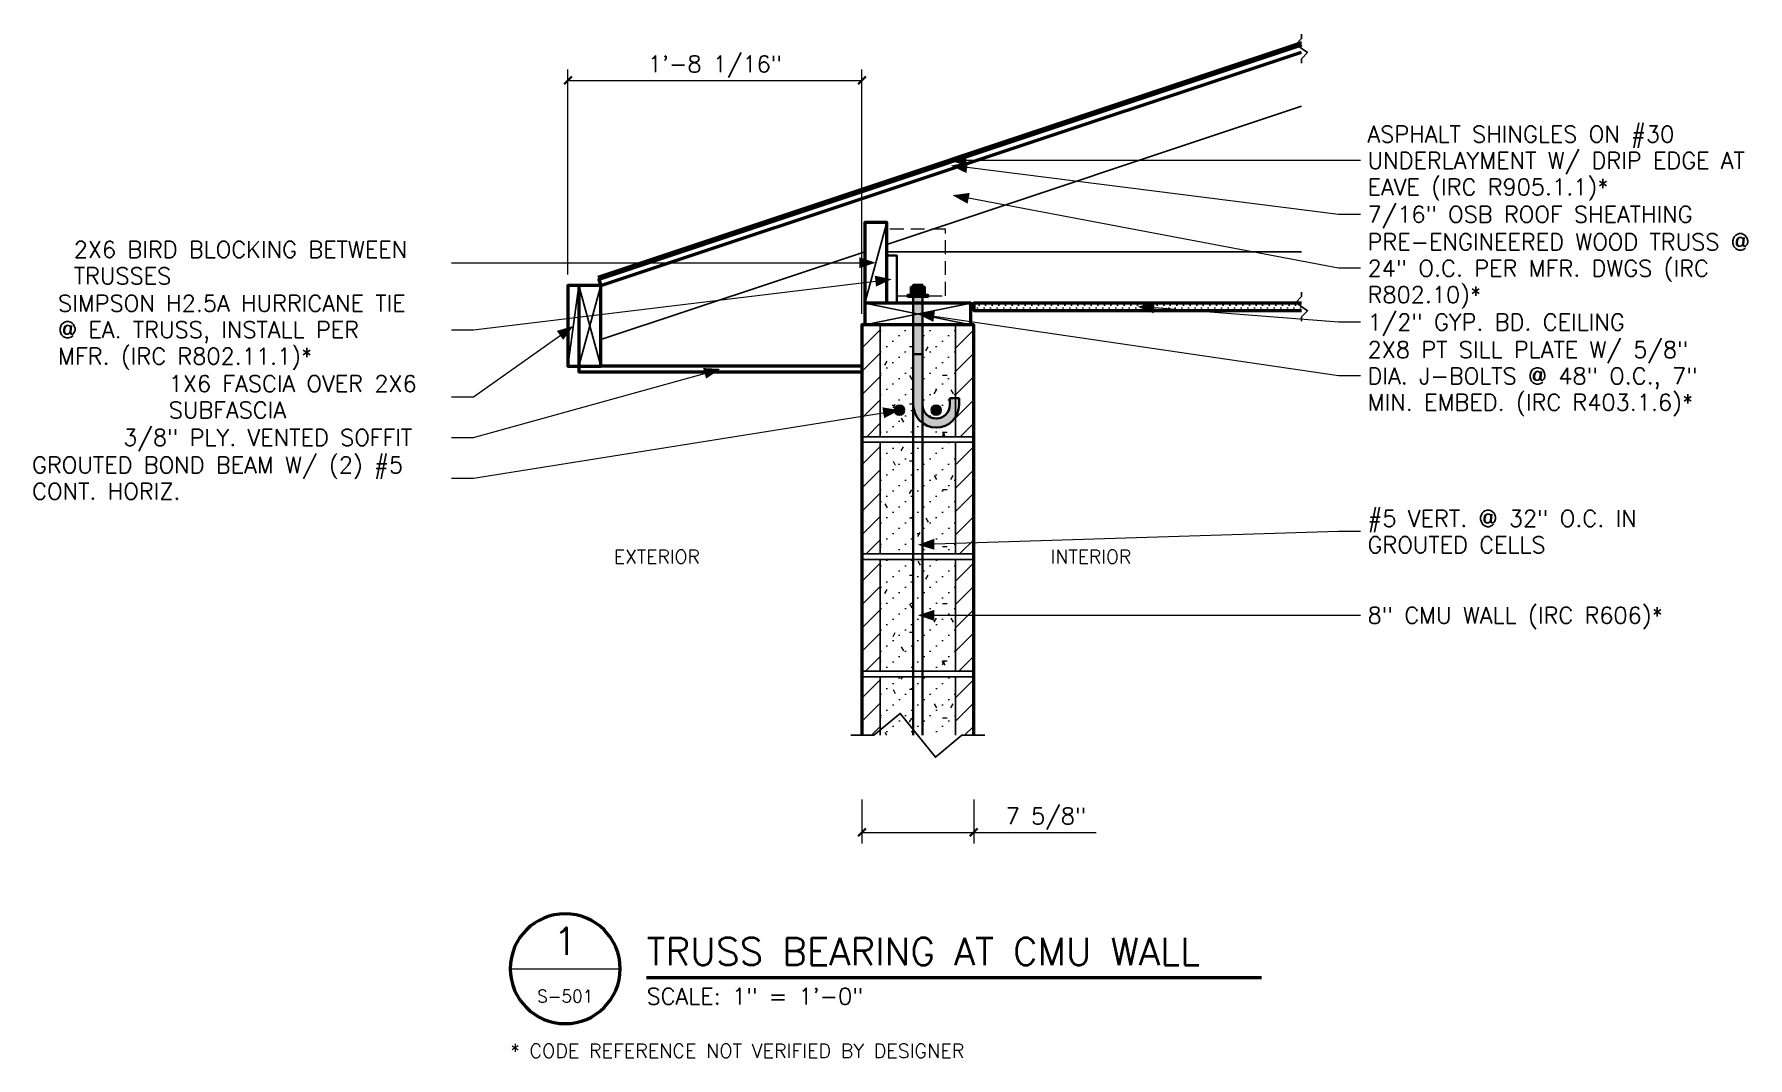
# Model space of a CAD drawing. Header units: inches. Extents: x -56 to 60, y -50 to 20.
import ezdxf
from ezdxf.enums import TextEntityAlignment as Align

# ---------------------------------------------------------------- set-up
doc = ezdxf.new("R2010")
doc.units = ezdxf.units.IN
doc.header["$MEASUREMENT"] = 0
doc.linetypes.add('DASHED', pattern=[1.4173, 0.9449, -0.4724])
for name, color, linetype, lineweight in [('S-ANNO-DIMS', 7, 'CONTINUOUS', 13), ('S-ANNO-NOTE', 7, 'CONTINUOUS', 18), ('S-ANNO-TTLB', 7, 'CONTINUOUS', 50), ('S-DETL-BRKL', 7, 'CONTINUOUS', 25), ('S-DETL-BYND', 7, 'CONTINUOUS', 25), ('S-DETL-CUT', 7, 'CONTINUOUS', 50), ('S-DETL-HIDN', 7, 'DASHED', 18), ('S-DETL-PATT', 7, 'CONTINUOUS', 9), ('S-DETL-STL', 7, 'CONTINUOUS', 35)]:
    doc.layers.add(name, color=color, linetype=linetype, lineweight=lineweight)
doc.styles.add('KERF', font='romans.shx')
pattern_1 = [(45, (0, 0), (-0.7955, 0.7955), [])]
pattern_2 = [(0, (0, 0), (0.8433, 0.7299), [0, -1.6875]), (0, (0.423, 0.36), (0.8433, 0.7299), [0, -1.6875]), (60, (0.99, 0.18), (-0.5625, 2.9228), [0.315, -4.185]), (180, (1.305, 0.45), (-2.25, -1.9485), [0.315, -4.185]), (300, (0.99, 0.45), (2.8125, -0.9743), [0.315, -4.185])]

msp = doc.modelspace()

# ---------------------------------------------------------------- hatches: boundary and pattern name
at = {"layer": 'S-ANNO-NOTE'}
for points in [[(6.0048, 11.2214), (7.1298, 10.8464), (7.1298, 11.5964)], [(6.0591, 10.8772), (7.1285, 10.3647), (7.2222, 11.1088)], [(6.1722, 8.8541), (7.2079, 8.2766), (7.3473, 9.0135)], [(0.9375, 4.25), (-0.1875, 4.625), (-0.1875, 3.875)], [(2.0313, 3.125), (0.8694, 3.3623), (0.9594, 2.6178)], [(18.8125, 1.25), (19.9055, 0.7899), (19.9629, 1.5377)], [(3.8125, 0.75), (4.8708, 0.2151), (4.9801, 0.9571)], [(-19.6875, -0.0607), (-20.8223, -0.4049), (-20.3888, -1.0169)], [(-9.6563, -2.9982), (-10.8405, -2.9375), (-10.6401, -3.6602)], [(2.5625, -5.8125), (1.3925, -5.6193), (1.5106, -6.36)], [(3.8125, -15), (4.9487, -15.3396), (4.9252, -14.5899)], [(3.8125, -19.8125), (4.9375, -20.1875), (4.9375, -19.4375)]]:
    msp.add_hatch(color=256, dxfattribs=at).paths.add_polyline_path(points)
at = {"layer": 'S-DETL-PATT'}
h = msp.add_hatch(dxfattribs=at)
h.set_pattern_fill('KERF-SAND', color=256, style=0)
h.set_pattern_definition([(0, (0, 0), (0.2254, 0.3895), [0, -0.45]), (0, (0.1123, 0.1944), (0.2254, 0.3895), [0, -0.45])])
h.paths.add_polyline_path([(7.625, 1.5), (7.625, 1), (30, 1), (30, 1.5)])
h = msp.add_hatch(dxfattribs=at)
h.set_pattern_fill('ANSI31', color=256, style=0)
h.set_pattern_definition(pattern_1)
h.paths.add_polyline_path([(0, -7.625), (1.25, -7.625), (1.25, 0), (0, 0)])
h = msp.add_hatch(dxfattribs=at)
h.set_pattern_fill('KERF-CONC', color=256, style=0)
h.set_pattern_definition(pattern_2)
h.paths.add_polyline_path([(1.25, 0), (1.25, -7.625), (6.375, -7.625), (6.375, -6.2924), (6.3638, -6.3111), (6.2732, -6.4333), (6.171, -6.546), (6.0583, -6.6482), (5.9361, -6.7388), (5.8057, -6.817), (5.6682, -6.882), (5.5249, -6.9333), (5.3774, -6.9702), (5.2269, -6.9925), (5.075, -7), (5.0625, -7), (4.9093, -6.9925), (4.7577, -6.97), (4.6089, -6.9327), (4.4646, -6.8811), (4.3259, -6.8155), (4.1944, -6.7367), (4.0713, -6.6453), (3.9576, -6.5424), (3.8547, -6.4287), (3.7633, -6.3056), (3.6845, -6.1741), (3.6189, -6.0354), (3.5673, -5.8911), (3.53, -5.7423), (3.5075, -5.5907), (3.5, -5.4375), (3.5, 0)])
h.paths.add_polyline_path([(2.25, -5.8125), (2.2578, -5.743), (2.2809, -5.6769), (2.3182, -5.6177), (2.3677, -5.5682), (2.4269, -5.5309), (2.493, -5.5078), (2.5625, -5.5), (2.632, -5.5078), (2.6981, -5.5309), (2.7573, -5.5682), (2.8068, -5.6177), (2.8441, -5.6769), (2.8672, -5.743), (2.875, -5.8125), (2.8672, -5.882), (2.8441, -5.9481), (2.8068, -6.0073), (2.7573, -6.0568), (2.6981, -6.0941), (2.632, -6.1172), (2.5625, -6.125), (2.493, -6.1172), (2.4269, -6.0941), (2.3677, -6.0568), (2.3182, -6.0073), (2.2809, -5.9481), (2.2578, -5.882)], flags=0)
h = msp.add_hatch(dxfattribs=at)
h.set_pattern_fill('KERF-CONC', color=256, style=0)
h.set_pattern_definition(pattern_2)
h.paths.add_polyline_path([(4.125, 0), (4.125, -5.4375), (4.1318, -5.5505), (4.1522, -5.6619), (4.1859, -5.7699), (4.2324, -5.8732), (4.291, -5.9701), (4.3608, -6.0592), (4.4408, -6.1392), (4.5299, -6.209), (4.6268, -6.2676), (4.7301, -6.3141), (4.8381, -6.3478), (4.9495, -6.3682), (5.0625, -6.375), (5.075, -6.375), (5.1957, -6.3671), (5.3144, -6.3435), (5.429, -6.3046), (5.5375, -6.2511), (5.6381, -6.1839), (5.7291, -6.1041), (5.8089, -6.0131), (5.8761, -5.9125), (5.9296, -5.804), (5.9685, -5.6894), (5.9921, -5.5707), (6, -5.45), (6, -5), (6.375, -5), (6.375, 0)])
h.paths.add_polyline_path([(4.75, -5.8125), (4.7578, -5.743), (4.7809, -5.6769), (4.8182, -5.6177), (4.8677, -5.5682), (4.9269, -5.5309), (4.993, -5.5078), (5.0625, -5.5), (5.132, -5.5078), (5.1981, -5.5309), (5.2573, -5.5682), (5.3068, -5.6177), (5.3441, -5.6769), (5.3672, -5.743), (5.375, -5.8125), (5.3672, -5.882), (5.3441, -5.9481), (5.3068, -6.0073), (5.2573, -6.0568), (5.1981, -6.0941), (5.132, -6.1172), (5.0625, -6.125), (4.993, -6.1172), (4.9269, -6.0941), (4.8677, -6.0568), (4.8182, -6.0073), (4.7809, -5.9481), (4.7578, -5.882)], flags=0)
h = msp.add_hatch(dxfattribs=at)
h.set_pattern_fill('ANSI31', color=256, style=0)
h.set_pattern_definition(pattern_1)
h.paths.add_polyline_path([(6.375, -6.2924), (6.375, -7.625), (7.625, -7.625), (7.625, 0), (6.375, 0), (6.375, -5), (6.625, -5), (6.625, -5.45), (6.6175, -5.6019), (6.5952, -5.7524), (6.5583, -5.8999), (6.507, -6.0432), (6.442, -6.1807)])
h = msp.add_hatch(dxfattribs=at)
h.set_pattern_fill('ANSI31', color=256, style=0)
h.set_pattern_definition(pattern_1)
h.paths.add_polyline_path([(0, -15.625), (1.25, -15.625), (1.25, -8), (0, -8)])
h = msp.add_hatch(dxfattribs=at)
h.set_pattern_fill('KERF-CONC', color=256, style=0)
h.set_pattern_definition(pattern_2)
h.paths.add_polyline_path([(1.25, -15.625), (6.375, -15.625), (6.375, -8), (1.25, -8)])
h = msp.add_hatch(dxfattribs=at)
h.set_pattern_fill('ANSI31', color=256, style=0)
h.set_pattern_definition(pattern_1)
h.paths.add_polyline_path([(6.375, -15.625), (7.625, -15.625), (7.625, -8), (6.375, -8)])
h = msp.add_hatch(dxfattribs=at)
h.set_pattern_fill('ANSI31', color=256, style=0)
h.set_pattern_definition(pattern_1)
h.paths.add_polyline_path([(0, -23.625), (1.25, -23.625), (1.25, -16), (0, -16)])
h = msp.add_hatch(dxfattribs=at)
h.set_pattern_fill('KERF-CONC', color=256, style=0)
h.set_pattern_definition(pattern_2)
h.paths.add_polyline_path([(1.25, -23.625), (6.375, -23.625), (6.375, -16), (1.25, -16)])
h = msp.add_hatch(dxfattribs=at)
h.set_pattern_fill('ANSI31', color=256, style=0)
h.set_pattern_definition(pattern_1)
h.paths.add_polyline_path([(6.375, -23.625), (7.625, -23.625), (7.625, -16), (6.375, -16)])
h = msp.add_hatch(dxfattribs=at)
h.set_pattern_fill('ANSI31', color=256, style=0)
h.set_pattern_definition(pattern_1)
h.paths.add_polyline_path([(0, -24), (0, -28), (1.25, -28), (1.25, -24)])
h = msp.add_hatch(dxfattribs=at)
h.set_pattern_fill('KERF-CONC', color=256, style=0)
h.set_pattern_definition(pattern_2)
h.paths.add_polyline_path([(1.25, -24), (1.25, -28), (6.375, -28), (6.375, -24)])
h = msp.add_hatch(dxfattribs=at)
h.set_pattern_fill('ANSI31', color=256, style=0)
h.set_pattern_definition(pattern_1)
h.paths.add_polyline_path([(6.375, -24), (6.375, -28), (7.625, -28), (7.625, -24)])
at = {"layer": 'S-DETL-STL'}
for points in [[(3.3438, 2.0469), (4.2813, 2.0469), (4.2813, 2.5938), (3.3438, 2.5938)], [(3.5, 2.75), (3.5, -5.4375, 0.41421356), (5.0625, -7), (5.075, -7, 0.41421356), (6.625, -5.45), (6.625, -5), (6, -5), (6, -5.45, -0.41421356), (5.075, -6.375), (5.0625, -6.375, -0.41421356), (4.125, -5.4375), (4.125, 2.75)], [(3.1094, 1.9219), (4.5156, 1.9219), (4.5156, 2.0469), (3.1094, 2.0469)], [(2.25, -5.8125, 1), (2.875, -5.8125, 1)], [(4.75, -5.8125, 1), (5.375, -5.8125, 1)]]:
    msp.add_hatch(color=256, dxfattribs=at).paths.add_polyline_path(points)

# ---------------------------------------------------------------- linework, layer by layer
at = {"layer": 'S-ANNO-DIMS', "lineweight": 13}
for points in [[(-20.0625, 3.4393), (-20.0625, 17.4393)], [(-20.0625, 16.6893), (0, 16.6893)], [(0, 0.75), (0, 17.4393)], [(0, -32.375), (0, -35.375)], [(7.625, -32.375), (7.625, -35.375)], [(0, -34.625), (15.9821, -34.625)]]:
    msp.add_lwpolyline(points, dxfattribs=at)
at = {"layer": 'S-ANNO-NOTE', "lineweight": 18}
for points in [[(34.02, 11.2214), (32.52, 11.2214), (7.1298, 11.2214)], [(34.02, 7.5464), (32.52, 7.5464), (7.1753, 10.7367)], [(34.02, 3.8714), (32.52, 3.8714), (7.2776, 8.6451)], [(-28.02, 4.25), (-26.52, 4.25), (-0.1875, 4.25)], [(-28.02, -0.325), (-26.52, -0.325), (0.9144, 2.99)], [(34.02, -3.4786), (32.52, -3.4786), (4.9255, 0.5861)], [(34.02, 0.1964), (32.52, 0.1964), (19.9342, 1.1638)], [(-28.02, -4.9), (-26.52, -4.9), (-20.6056, -0.7109)], [(-28.02, -7.675), (-26.52, -7.675), (-10.7403, -3.2988)], [(-28.02, -10.45), (-26.52, -10.45), (1.4515, -5.9897)], [(34.02, -14.1), (32.52, -14.1), (4.9369, -14.9647)], [(34.02, -19.8125), (32.52, -19.8125), (4.9375, -19.8125)], [(-24, -43.925), (-16.5, -43.925)]]:
    msp.add_lwpolyline(points, dxfattribs=at)
at = {"layer": 'S-ANNO-TTLB', "lineweight": 50}
msp.add_lwpolyline([(-24, -43.925, 1), (-16.5, -43.925, 1)], format="xyb", close=True, dxfattribs=at)
msp.add_lwpolyline([(-14.7, -44.525), (27.2643, -44.525)], dxfattribs=at)
at = {"layer": 'S-DETL-BRKL', "lineweight": 25}
for points in [[(30, 17.8768), (30, 18.171), (30.3922, 18.5828), (29.6078, 19.132), (30, 19.5438), (30, 19.838)], [(30, 0.25), (30, 0.55), (30.4, 0.97), (29.6, 1.53), (30, 1.95), (30, 2.25)], [(-0.75, -28), (0.8125, -28), (2.6125, -26.5), (5.0125, -29.5), (6.8125, -28), (8.375, -28)]]:
    msp.add_lwpolyline(points, dxfattribs=at)
at = {"layer": 'S-DETL-BYND', "lineweight": 25}
for points in [[(1.6875, 5.5), (30, 14.9375)], [(0.1875, 1.5), (1.6875, 7)], [(-17.8125, -1), (0.1875, 5)], [(30, 5), (1.6875, 5)], [(-20.0625, -2.8107), (-19.3125, 2.6893)], [(-19.3125, -2.8107), (-17.8125, 2.6893)], [(-17.8125, -2.8107), (-19.3125, 2.6893)], [(0.1875, 0), (7.4375, 1.5)], [(7.4375, 0), (0.1875, 1.5)], [(7.4375, 1.5), (7.625, 1.5)], [(1.25, -7.625), (1.25, 0)], [(6.375, 0), (6.375, -7.625)], [(7.625, -7.625), (6.375, -7.625), (1.25, -7.625), (0, -7.625)], [(1.25, -15.625), (1.25, -8), (0, -8)], [(6.375, -8), (1.25, -8)], [(7.625, -8), (6.375, -8), (6.375, -15.625)], [(7.625, -15.625), (6.375, -15.625), (1.25, -15.625), (0, -15.625)], [(1.25, -23.625), (1.25, -16), (0, -16)], [(6.375, -16), (1.25, -16)], [(7.625, -16), (6.375, -16), (6.375, -23.625)], [(7.625, -23.625), (6.375, -23.625), (1.25, -23.625), (0, -23.625)], [(1.25, -28), (1.25, -24), (0, -24)], [(6.375, -24), (1.25, -24)], [(7.625, -24), (6.375, -24), (6.375, -28)]]:
    msp.add_lwpolyline(points, dxfattribs=at)
at = {"layer": 'S-DETL-CUT', "lineweight": 35}
for points in [[(-18.0143, 3.2949), (30, 19.2996)], [(-20.3277, 16.4242), (-19.7973, 16.9545)], [(-0.2652, 16.4242), (0.2652, 16.9545)], [(-0.2652, -34.8902), (0.2652, -34.3598)], [(7.3598, -34.8902), (7.8902, -34.3598)]]:
    msp.add_lwpolyline(points, dxfattribs=at)
at = {"layer": 'S-DETL-CUT', "lineweight": 50}
for points in [[(30, 19.088), (-17.9508, 3.1044), (-17.8125, 2.6893), (30, 18.6268)], [(1.6875, 1.5), (1.6875, 7), (0.1875, 7), (0.1875, 1.5)], [(-19.3125, 2.6893), (-20.0625, 2.6893), (-20.0625, -2.8107), (-19.3125, -2.8107)], [(7.4375, 0), (7.4375, 1.5), (0.1875, 1.5), (0.1875, 0)], [(30, 1.5), (7.625, 1.5), (7.625, 1), (30, 1)], [(1.25, 0), (0, 0), (0, -7.625)], [(6.375, 0), (1.25, 0)], [(7.625, -7.625), (7.625, 0), (6.375, 0)], [(-19.3125, -2.8107), (-19.3125, -3.1857), (0, -3.1857)], [(0, -2.8107), (-17.8125, -2.8107)], [(0, -7.625), (0, -8)], [(0, -8), (0, -15.625)], [(7.625, -8), (7.625, -7.625)], [(7.625, -15.625), (7.625, -8)], [(0, -15.625), (0, -16)], [(0, -16), (0, -23.625)], [(7.625, -16), (7.625, -15.625)], [(7.625, -23.625), (7.625, -16)], [(0, -23.625), (0, -24)], [(0, -24), (0, -28)], [(7.625, -24), (7.625, -23.625)], [(7.625, -28), (7.625, -24)]]:
    msp.add_lwpolyline(points, dxfattribs=at)
msp.add_lwpolyline([(-19.3125, -2.8107), (-17.8125, -2.8107), (-17.8125, 2.6893), (-19.3125, 2.6893)], close=True, dxfattribs=at)
at = {"layer": 'S-DETL-HIDN', "linetype": 'DASHED', "lineweight": 18}
for points in [[(4.5156, 2), (5.6875, 2), (5.6875, 6.5333), (1.6875, 6.5333)], [(2.375, 2), (3.1094, 2)]]:
    msp.add_lwpolyline(points, dxfattribs=at)
at = {"layer": 'S-DETL-STL', "lineweight": 35}
for points in [[(2.375, 1.5), (2.375, 4.75), (1.6875, 4.75)], [(4.2813, 2.0469), (4.2813, 2.5938), (3.3438, 2.5938), (3.3438, 2.0469)], [(4.125, -2), (4.125, 2.75), (3.5, 2.75), (3.5, -2)], [(4.125, -28), (4.125, -2), (3.5, -2), (3.5, -28)]]:
    msp.add_lwpolyline(points, dxfattribs=at)
msp.add_lwpolyline([(3.1094, 1.9219), (4.5156, 1.9219), (4.5156, 2.0469), (3.1094, 2.0469)], close=True, dxfattribs=at)
for points in [[(2.25, -5.8125, 1), (2.875, -5.8125, 1)], [(4.75, -5.8125, 1), (5.375, -5.8125, 1)]]:
    msp.add_lwpolyline(points, format="xyb", close=True, dxfattribs=at)
msp.add_lwpolyline([(3.5, -5.4375, 0.41421356), (5.0625, -7), (5.075, -7, 0.41421356), (6.625, -5.45), (6.625, -5), (6, -5), (6, -5.45, -0.41421356), (5.075, -6.375), (5.0625, -6.375, -0.41421356), (4.125, -5.4375)], format="xyb", dxfattribs=at)

# ---------------------------------------------------------------- texts
at = {"layer": 'S-ANNO-DIMS', "style": 'KERF'}
for s, p in [('1\'-8 1/16"', (-10.0313, 17.2518)), ('7 5/8"', (12.5536, -34.0625))]:
    msp.add_text(s, height=1.125, dxfattribs=at).set_placement(p, align=Align.CENTER)
at = {"layer": 'S-ANNO-NOTE', "style": 'KERF'}
for s, p in [('ASPHALT SHINGLES ON #30', (34.5, 12.4589)), ('UNDERLAYMENT W/ DRIP EDGE AT', (34.5, 10.6589)), ('EAVE (IRC R905.1.1)*', (34.5, 8.8589)), ('7/16" OSB ROOF SHEATHING', (34.5, 6.9839)), ('PRE-ENGINEERED WOOD TRUSS @', (34.5, 5.1089)), ('2X6 BIRD BLOCKING BETWEEN', (-53.7857, 4.5875)), ('TRUSSES', (-53.7857, 2.7875)), ('24" O.C. PER MFR. DWGS (IRC', (34.5, 3.3089)), ('R802.10)*', (34.5, 1.5089)), ('SIMPSON H2.5A HURRICANE TIE', (-54.8571, 0.9125)), ('@ EA. TRUSS, INSTALL PER', (-54.8571, -0.8875)), ('1/2" GYP. BD. CEILING', (34.5, -0.3661)), ('2X8 PT SILL PLATE W/ 5/8"', (34.5, -2.2411)), ('MFR. (IRC R802.11.1)*', (-54.8571, -2.6875)), ('1X6 FASCIA OVER 2X6', (-47.3036, -4.5625)), ('DIA. J-BOLTS @ 48" O.C., 7"', (34.5, -4.0411)), ('MIN. EMBED. (IRC R403.1.6)*', (34.5, -5.8411)), ('SUBFASCIA', (-47.3036, -6.3625)), ('3/8" PLY. VENTED SOFFIT', (-50.4107, -8.2375)), ('GROUTED BOND BEAM W/ (2) #5', (-56.625, -10.1125)), ('CONT. HORIZ.', (-56.625, -11.9125)), ('#5 VERT. @ 32" O.C. IN', (34.5, -13.7625)), ('GROUTED CELLS', (34.5, -15.5625)), ('8" CMU WALL (IRC R606)*', (34.5, -20.375))]:
    msp.add_text(s, height=1.125, dxfattribs=at).set_placement(p)
for s, p in [('EXTERIOR', (-14, -15.8125)), ('INTERIOR', (15.625, -15.8125))]:
    msp.add_text(s, height=0.9375, dxfattribs=at).set_placement(p, align=Align.MIDDLE_CENTER)
at = {"layer": 'S-ANNO-TTLB', "style": 'KERF'}
for s, height, p in [('1', 1.875, (-20.25, -42.05)), ('S-501', 0.8438, (-20.25, -45.8))]:
    msp.add_text(s, height=height, dxfattribs=at).set_placement(p, align=Align.MIDDLE_CENTER)
for s, height, p in [('TRUSS BEARING AT CMU WALL', 1.875, (-14.7, -43.685)), ('SCALE: 1" = 1\'-0"', 1.125, (-14.7, -46.37)), ('* CODE REFERENCE NOT VERIFIED BY DESIGNER', 0.9563, (-24, -50))]:
    msp.add_text(s, height=height, dxfattribs=at).set_placement(p)

doc.saveas('drawing.dxf')
